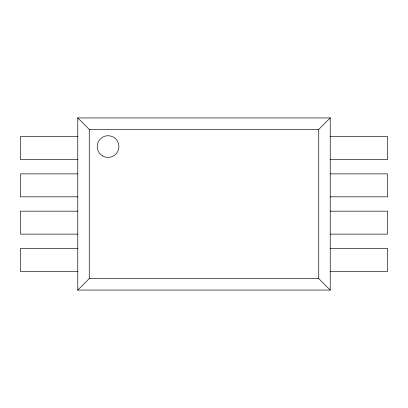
<?xml version="1.0" encoding="UTF-8"?>
<svg xmlns="http://www.w3.org/2000/svg" width="408" height="408" viewBox="0 0 408 408"><rect width="100%" height="100%" fill="white"/><g stroke="black" fill="none" stroke-linecap="round" stroke-linejoin="round"><path stroke-width="0.61" d="M77.775 290.062L89.25 278.587L318.75 278.587L330.225 290.062L330.225 117.938L77.775 117.938L77.775 290.062L330.225 290.062M77.775 117.938L89.25 129.412L318.75 129.412L330.225 117.938M77.775 136.583L20.4 136.583L20.4 159.533L77.775 159.533M330.225 136.583L387.6 136.583L387.6 159.533L330.225 159.533M77.775 173.879L20.4 173.879L20.4 196.829L77.775 196.829M330.225 173.879L387.6 173.879L387.6 196.829L330.225 196.829M77.775 211.171L20.4 211.171L20.4 234.121L77.775 234.121M330.225 211.171L387.6 211.171L387.6 234.121L330.225 234.121M77.775 248.467L20.4 248.467L20.4 271.417L77.775 271.417M330.225 248.467L387.6 248.467L387.6 271.417L330.225 271.417M318.75 129.412L318.75 278.587M89.25 129.412L89.25 278.587M102.648 155.958A10.843 10.843 0 0 0 118.917 146.564A10.843 10.843 0 0 0 102.648 137.175A10.843 10.843 0 0 0 102.648 155.958"/></g></svg>
